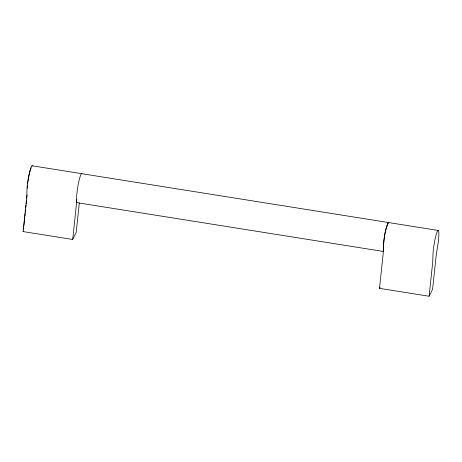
<?xml version="1.0" encoding="UTF-8"?>
<svg xmlns="http://www.w3.org/2000/svg" width="462" height="462" viewBox="0 0 462 462"><rect width="100%" height="100%" fill="white"/><g stroke="black" fill="none" stroke-linecap="round" stroke-linejoin="round"><path stroke-width="0.69" d="M76.513 199.578L76.507 200.808A21.61 2.766 -81 0 1 76.143 206.797L72.69 239.478L23.1 231.578L26.553 198.897A21.61 2.766 -81 0 0 26.917 192.908L26.923 191.678A14.807 1.894 -81 0 1 29.083 174.376A14.807 1.894 -81 0 1 32.473 165.852M23.458 229.747L23.758 226.923M23.909 225.514L24.729 217.758M24.879 216.343L25.179 213.525M25.329 212.116L25.624 209.292M25.774 207.883L26.074 205.059M26.224 203.65L26.6 200.121M79.331 202.812L76.195 232.415L72.69 239.478M429.1 296.24L432.767 261.665L432.929 256.346A14.807 1.894 -81 0 1 437.358 231.323A14.807 1.894 -81 0 1 437.456 247.222L436.272 254.602L432.605 289.177L429.1 296.24L379.51 288.346L383.177 253.765C383.518 243.278 383.893 232.138 388.398 222.522L438.473 230.515M23.1 231.578L23.308 231.156M379.51 288.346L380.151 287.058M388.883 222.615L387.768 223.423C384.869 231.427 383.743 239.98 383.339 248.446A14.807 1.894 -81 0 0 383.766 251.513M31.988 165.76L388.398 222.522M383.541 251.49L77.431 202.737A14.807 1.894 -81 0 1 77.639 187.843A14.807 1.894 -81 0 1 82.063 173.747M27.246 188.219A13.612 1.744 -81 0 1 27.506 185.141M27.662 183.807A13.612 1.744 -81 0 1 27.934 181.728M28.038 181.029A13.612 1.744 -81 0 1 28.373 178.915M28.494 178.222A13.612 1.744 -81 0 1 31.243 167.758M27.033 195.022A22.794 2.916 -81 0 1 26.767 198.383"/></g></svg>
